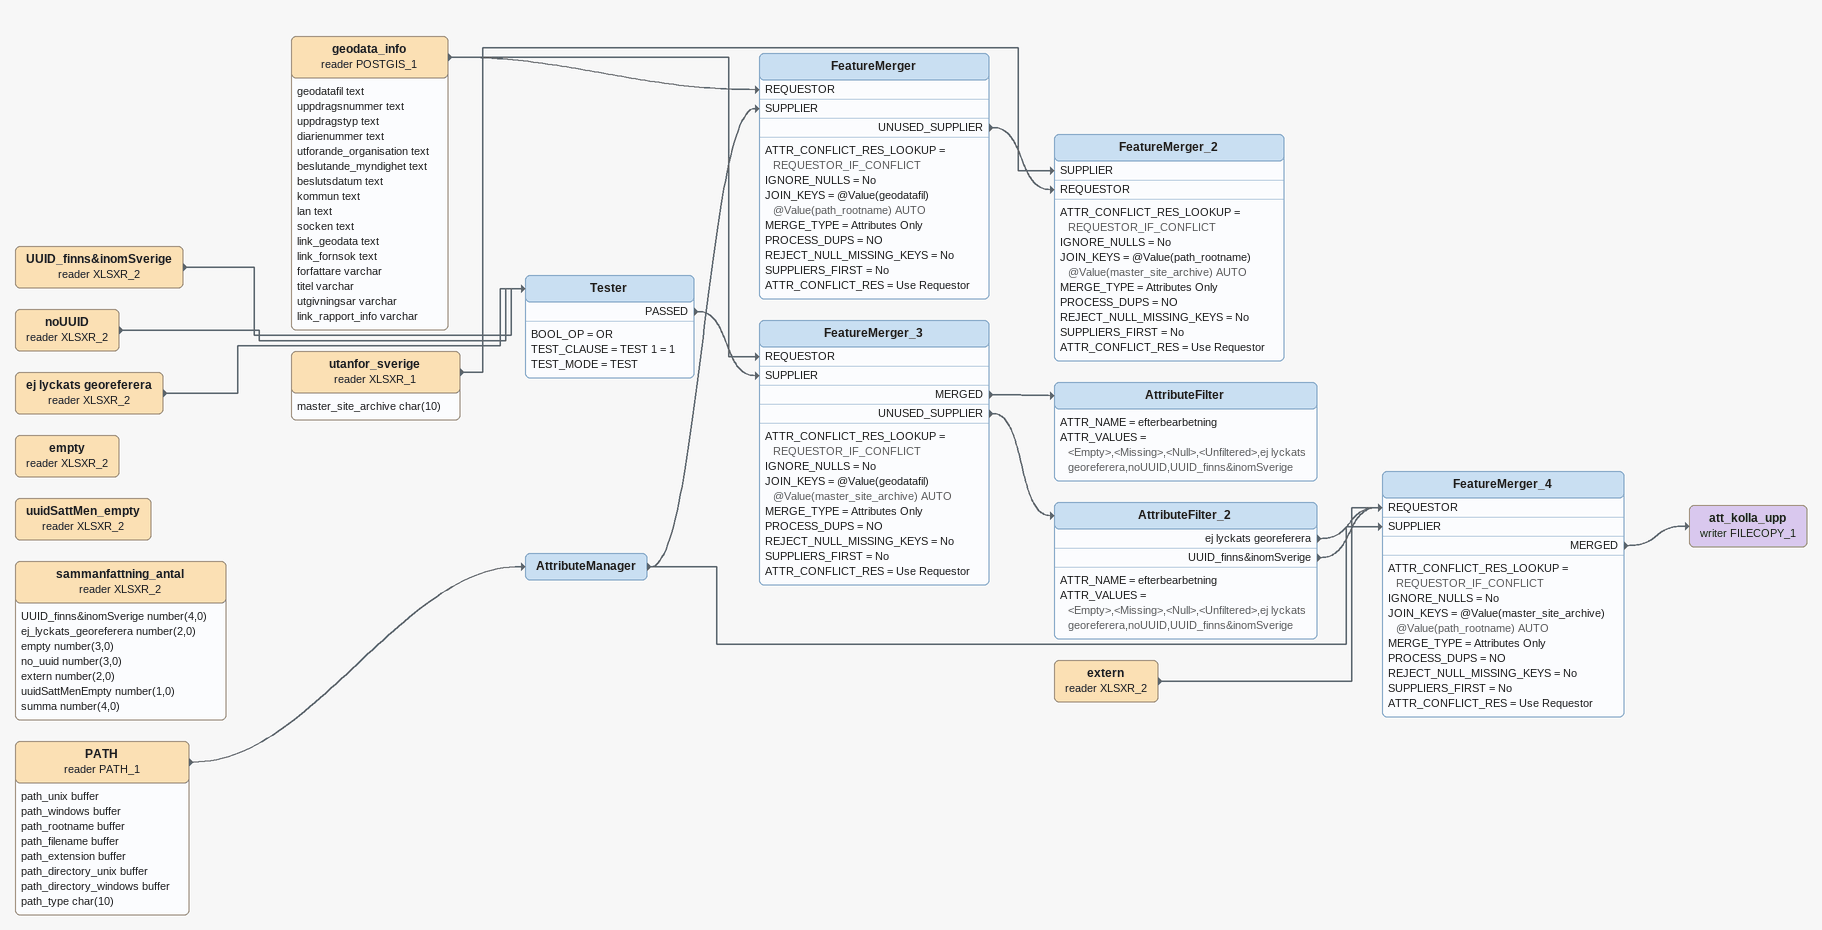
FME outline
ej lyckats georeferera (reader XLSXR_2)
    -> Tester
UUID_finns&inomSverige (reader XLSXR_2)
    -> Tester
empty (reader XLSXR_2)
uuidSattMen_empty (reader XLSXR_2)
sammanfattning_antal (reader XLSXR_2)
    attributes: UUID_finns&inomSverige number(4,0), ej_lyckats_georeferera number(2,0), empty number(3,0), no_uuid number(3,0), extern number(2,0), uuidSattMenEmpty number(1,0), summa number(4,0)
PATH (reader PATH_1)
    attributes: path_unix buffer, path_windows buffer, path_rootname buffer, path_filename buffer, path_extension buffer, path_directory_unix buffer, path_directory_windows buffer, path_type char(10)
    -> AttributeManager
AttributeManager
    -> FeatureMerger [SUPPLIER]
    -> FeatureMerger_4 [SUPPLIER]
utanfor_sverige (reader XLSXR_1)
    attributes: master_site_archive char(10)
    -> FeatureMerger_2 [SUPPLIER]
noUUID (reader XLSXR_2)
    -> Tester
Tester
    BOOL_OP = OR
    TEST_CLAUSE = TEST 1 = 1
    TEST_MODE = TEST
    PASSED -> FeatureMerger_3 [SUPPLIER]
geodata_info (reader POSTGIS_1)
    attributes: geodatafil text, uppdragsnummer text, uppdragstyp text, diarienummer text, utforande_organisation text, beslutande_myndighet text, beslutsdatum text, kommun text, lan text, socken text, link_geodata text, link_fornsok text, forfattare varchar, titel varchar, utgivningsar varchar, link_rapport_info varchar
    -> FeatureMerger [REQUESTOR]
    -> FeatureMerger_3 [REQUESTOR]
FeatureMerger
    ATTR_CONFLICT_RES_LOOKUP = REQUESTOR_IF_CONFLICT
    IGNORE_NULLS = No
    JOIN_KEYS = @Value(geodatafil) @Value(path_rootname) AUTO
    MERGE_TYPE = Attributes Only
    PROCESS_DUPS = NO
    REJECT_NULL_MISSING_KEYS = No
    SUPPLIERS_FIRST = No
    ATTR_CONFLICT_RES = Use Requestor
    UNUSED_SUPPLIER -> FeatureMerger_2 [REQUESTOR]
FeatureMerger_2
    ATTR_CONFLICT_RES_LOOKUP = REQUESTOR_IF_CONFLICT
    IGNORE_NULLS = No
    JOIN_KEYS = @Value(path_rootname) @Value(master_site_archive) AUTO
    MERGE_TYPE = Attributes Only
    PROCESS_DUPS = NO
    REJECT_NULL_MISSING_KEYS = No
    SUPPLIERS_FIRST = No
    ATTR_CONFLICT_RES = Use Requestor
FeatureMerger_3
    ATTR_CONFLICT_RES_LOOKUP = REQUESTOR_IF_CONFLICT
    IGNORE_NULLS = No
    JOIN_KEYS = @Value(geodatafil) @Value(master_site_archive) AUTO
    MERGE_TYPE = Attributes Only
    PROCESS_DUPS = NO
    REJECT_NULL_MISSING_KEYS = No
    SUPPLIERS_FIRST = No
    ATTR_CONFLICT_RES = Use Requestor
    MERGED -> AttributeFilter
    UNUSED_SUPPLIER -> AttributeFilter_2
AttributeFilter
    ATTR_NAME = efterbearbetning
    ATTR_VALUES = <Empty>,<Missing>,<Null>,<Unfiltered>,ej lyckats georeferera,noUUID,UUID_finns&inomSverige
AttributeFilter_2
    ATTR_NAME = efterbearbetning
    ATTR_VALUES = <Empty>,<Missing>,<Null>,<Unfiltered>,ej lyckats georeferera,noUUID,UUID_finns&inomSverige
    ej lyckats georeferera -> FeatureMerger_4 [REQUESTOR]
    UUID_finns&inomSverige -> FeatureMerger_4 [REQUESTOR]
extern (reader XLSXR_2)
    -> FeatureMerger_4 [REQUESTOR]
FeatureMerger_4
    ATTR_CONFLICT_RES_LOOKUP = REQUESTOR_IF_CONFLICT
    IGNORE_NULLS = No
    JOIN_KEYS = @Value(master_site_archive) @Value(path_rootname) AUTO
    MERGE_TYPE = Attributes Only
    PROCESS_DUPS = NO
    REJECT_NULL_MISSING_KEYS = No
    SUPPLIERS_FIRST = No
    ATTR_CONFLICT_RES = Use Requestor
    MERGED -> att_kolla_upp (writer FILECOPY_1)
att_kolla_upp (writer FILECOPY_1)
